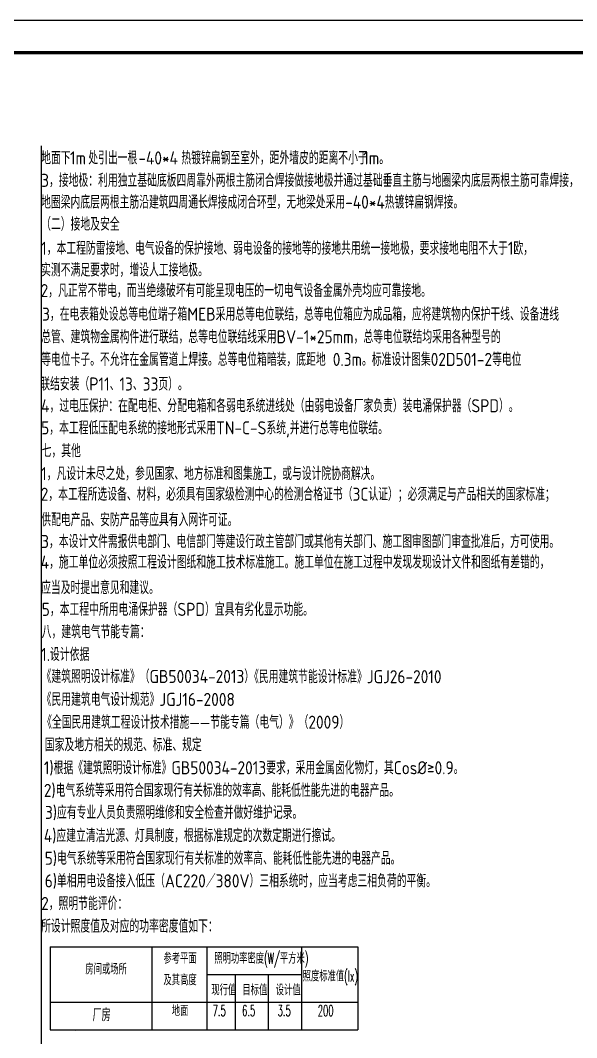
# Model space of a CAD drawing. Extents: x -417156 to 1571408, y 205758 to 1045562.
# Drawn here: x 888166 to 905381, y 1014088 to 1045562 of the extents above; entities that cross this region are included whole.
import ezdxf
from ezdxf.enums import TextEntityAlignment as Align

# ---------------------------------------------------------------- set-up
doc = ezdxf.new("R2010")
doc.units = 0
doc.header["$LTSCALE"] = 1000
doc.header["$MEASUREMENT"] = 0
doc.layers.get('0').update_dxf_attribs({"linetype": 'CONTINUOUS'})
for name, color, linetype in [('PUB_TEXT', 7, 'CONTINUOUS'), ('TEL_TEXT', 7, 'CONTINUOUS'), ('TEL_TITLE', 7, 'CONTINUOUS'), ('我的文字', 153, 'CONTINUOUS')]:
    doc.layers.add(name, color=color, linetype=linetype)
doc.styles.add('-GBCBIGGBENOR', font='GBENOR.shx', dxfattribs={"bigfont": 'GBCBIG.shx'})
doc.styles.add('_TEL_DIM', font='SIMPLEX', dxfattribs={"width": 0.8, "height": 3.5, "bigfont": 'HZTXT'})
doc.styles.add('HVAC', font='gbenor.shx', dxfattribs={"width": 0.8, "bigfont": 'gbcbig.shx'})

msp = doc.modelspace()

# ---------------------------------------------------------------- linework, layer by layer
for p, q in [((888810, 1041684), (888810, 1005763)), ((889090, 1015183), (898611, 1015184))]:
    msp.add_line(p, q)
at = {"layer": 'TEL_TEXT'}
for p, q in [((889090, 1016901), (889090, 1014325)), ((889090, 1016901), (898611, 1016901)), ((892233, 1016901), (892233, 1014325)), ((893936, 1016901), (893936, 1014325)), ((896869, 1016901), (896869, 1014325)), ((898611, 1016901), (898611, 1014325)), ((893936, 1016042), (896869, 1016042)), ((893936, 1016042), (896869, 1016042)), ((894818, 1016042), (894818, 1014325)), ((895830, 1016042), (895830, 1014325)), ((889865, 1015183), (898611, 1015184)), ((889865, 1015183), (898611, 1015184)), ((889865, 1015183), (898611, 1015183)), ((889090, 1014325), (898611, 1014325)), ((889865, 1014324), (898611, 1014325))]:
    msp.add_line(p, q, dxfattribs=at)
at = {"layer": 'TEL_TITLE'}
msp.add_lwpolyline([(863197, 1003562), (922597, 1003562), (922597, 1045562), (863197, 1045562)], close=True, dxfattribs=at)
at = {"layer": 'TEL_TITLE', "const_width": 100}
msp.add_lwpolyline([(865697, 1004562), (921597, 1004562), (921597, 1044562), (865697, 1044562)], close=True, dxfattribs=at)

# ---------------------------------------------------------------- texts
at = {"layer": 'PUB_TEXT', "style": 'HVAC', "width": 0.7}
msp.add_text('厂房', height=397.9, dxfattribs=at).set_placement((890401, 1014594))
at = {"layer": 'TEL_TEXT', "style": '_TEL_DIM', "width": 0.56}
for s, p in [('参考平面', (893108, 1016376)), ('照明功率密度(W/平方米)', (895625, 1016376)), ('房间或场所', (890820, 1016042)), ('及其高度', (893108, 1015708)), ('地面', (893108, 1014754)), ('7.5', (894321, 1014754)), ('6.5', (895232, 1014754)), ('3.5', (896332, 1014754)), ('200', (897614, 1014754))]:
    msp.add_text(s, height=339.5, dxfattribs=at).set_placement(p, align=Align.CENTER)
for s, p in [('照度标准值(lx)', (896903, 1015827)), ('现行值', (894077, 1015398)), ('目标值', (895039, 1015398)), ('设计值', (896070, 1015398))]:
    msp.add_text(s, height=339.5, dxfattribs=at).set_placement(p)
at = {"layer": '我的文字', "color": 7, "style": '-GBCBIGGBENOR'}
for s, height, p in [('地面下', 404.8, (888810, 1041103)), ('1m', 404.8, (889701, 1041103)), ('处引出一根', 404.8, (890269, 1041103)), ('-40*4', 404.8, (891819, 1041103)), ('热镀锌扁钢至室外，距外墙皮的距离不小于', 404.81, (893148, 1041103)), ('1m。', 404.8, (898776, 1041103)), ('3，接地极：利用独立基础底板四周靠外两根主筋闭合焊接做接地极并通过基础垂直主筋与地圈梁内底层两根主筋可靠焊接，', 404.81, (888811, 1040408)), ('地圈梁内底层两根主筋沿建筑四周通长焊接成闭合环型，无地梁处采用-40*4热镀锌扁钢焊接。', 404.81, (888808, 1039736)), ('（二）接地及安全', 404.8, (888810, 1039054)), ('1，本工程防雷接地、电气设备的保护接地、弱电设备的接地等的接地共用统一接地极，要求接地电阻不大于1欧，', 404.81, (888810, 1038308)), ('实测不满足要求时，增设人工接地极。', 404.81, (888808, 1037636)), ('2，凡正常不带电，而当绝缘破坏有可能呈现电压的一切电气设备金属外壳均应可靠接地。', 404.81, (888795, 1036999)), ('3，在电表箱处设总等电位端子箱MEB采用总等电位联结，总等电位箱应为成品箱，应将建筑物内保护干线、设备进线', 404.81, (888839, 1036269)), ('总管、建筑物金属构件进行联结，总等电位联结线采用BV-1*25mm，总等电位联结均采用各种型号的', 404.81, (888810, 1035569)), ('等电位卡子。不允许在金属管道上焊接。总等电位箱暗装，底距地 0.3m。标准设计图集02D501-2等电位', 404.81, (888810, 1034869)), ('联结安装（P11、13、33页）。', 404.81, (888782, 1034108)), ('4，过电压保护：在配电柜、分配电箱和各弱电系统进线处（由弱电设备厂家负责）装电涌保护器（SPD）。', 404.81, (888810, 1033436)), ('5，本工程低压配电系统的接地形式采用TN-C-S系统,并进行总等电位联结。', 404.81, (888810, 1032752)), ('七，其他', 404.8, (888826, 1032043)), ('1，凡设计未尽之处，参见国家、地方标准和图集施工，或与设计院协商解决。', 404.81, (888810, 1031336)), ('2，本工程所选设备、材料，必须具有国家级检测中心的检测合格证书（3C认证）；必须满足与产品相关的国家标准；', 404.81, (888798, 1030699)), ('供配电产品、安防产品等应具有入网许可证。', 404.81, (888813, 1029908)), ('3，本设计文件需报供电部门、电信部门等建设行政主管部门或其他有关部门、施工图审图部门审查批准后，方可使用。', 404.81, (888810, 1029236)), ('4，施工单位必须按照工程设计图纸和施工技术标准施工。施工单位在施工过程中发现发现设计文件和图纸有差错的，', 404.81, (888798, 1028599)), ('应当及时提出意见和建议。', 404.81, (888810, 1027808)), ('5，本工程中所用电涌保护器（SPD）宜具有劣化显示功能。', 404.81, (888829, 1027136)), ('八，建筑电气节能专篇：', 404.81, (888827, 1026443)), ('1.设计依据', 404.8, (888810, 1025742)), ('《建筑照明设计标准》（GB50034-2013）', 404.81, (888823, 1025060)), ('《民用建筑节能设计标准》JGJ26-2010', 404.81, (895245, 1025053)), ('《民用建筑电气设计规范》JGJ16-2008', 404.81, (888825, 1024350)), ('《全国民用建筑工程设计技术措施——节能专篇（电气）》（2009）', 404.81, (888841, 1023646)), ('国家及地方相关的规范、标准、规定', 404.81, (888924, 1022946)), ('1)根据《建筑照明设计标准》GB50034-2013要求，采用金属卤化物灯，其Cos%%C≥0.9。', 404.81, (888894, 1022236)), ('2)电气系统等采用符合国家现行有关标准的效率高、能耗低性能先进的电器产品。', 404.81, (888894, 1021536)), ('3)应有专业人员负责照明维修和安全检查并做好维护记录。', 404.81, (888929, 1020853)), ('4)应建立清洁光源、灯具制度，根据标准规定的次数定期进行擦试。', 404.81, (888894, 1020136)), ('5)电气系统等采用符合国家现行有关标准的效率高、能耗低性能先进的电器产品。', 404.81, (888921, 1019436)), ('6)单相用电设备接入低压（AC220／380V）三相系统时，应当考虑三相负荷的平衡。', 404.81, (888921, 1018736)), ('2，照明节能评价：', 404.8, (888810, 1018036)), ('所设计照度值及对应的功率密度值如下：', 404.81, (888810, 1017336))]:
    msp.add_text(s, height=height, rotation=0, dxfattribs=at).set_placement(p)

doc.saveas('drawing.dxf')
